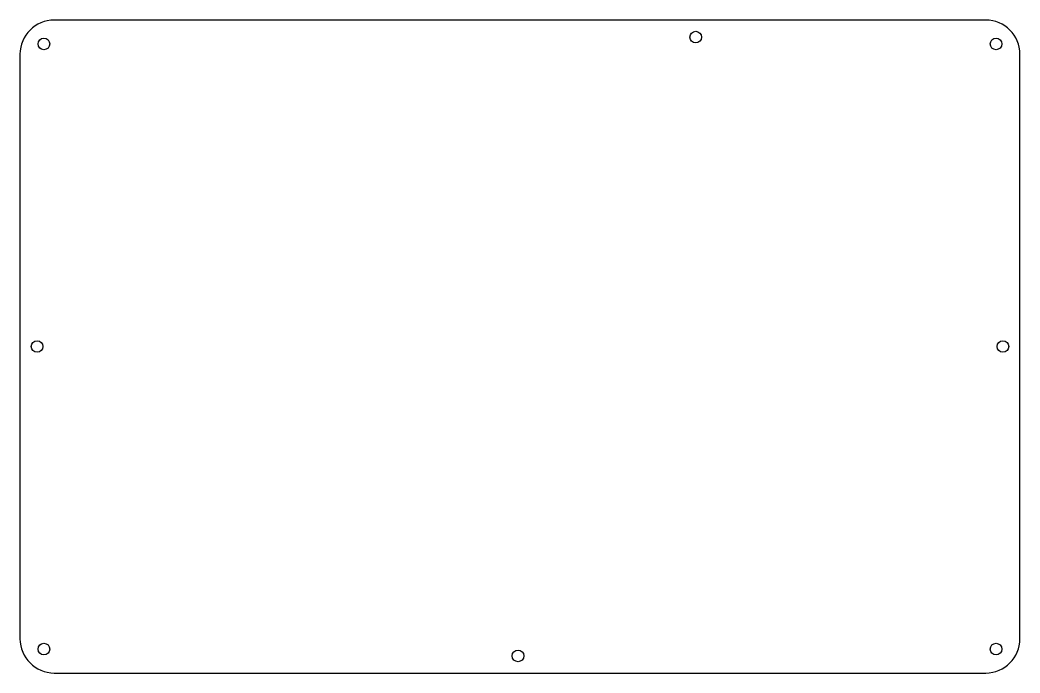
# Model space of a CAD drawing. Header units: millimetres. Extents: x 42 to 335, y -216 to -25.
import ezdxf

# ---------------------------------------------------------------- set-up
doc = ezdxf.new("R2010")
doc.units = ezdxf.units.MM
doc.layers.add('CUT', color=7, linetype='Continuous')

msp = doc.modelspace()

# ---------------------------------------------------------------- linework, layer by layer
at = {"layer": 'CUT'}
for p, q in [((324.88, -24.52), (52.28, -24.52)), ((42.28, -34.52), (42.28, -205.52)), ((334.88, -205.52), (334.88, -34.52)), ((52.28, -215.52), (324.88, -215.52))]:
    msp.add_line(p, q, dxfattribs=at)
for centre in [(240, -29.52), (49.28, -31.52), (327.88, -31.52), (47.28, -120.02), (329.88, -120.02), (49.28, -208.52), (327.88, -208.52), (188, -210.52)]:
    msp.add_circle(centre, 1.7, dxfattribs=at)
for centre, start, end in [((52.28, -34.52), 90, 180), ((324.88, -34.52), 0, 90), ((52.28, -205.52), -180, -90), ((324.88, -205.52), -90, 0)]:
    msp.add_arc(centre, 10, start, end, dxfattribs=at)

doc.saveas('drawing.dxf')
